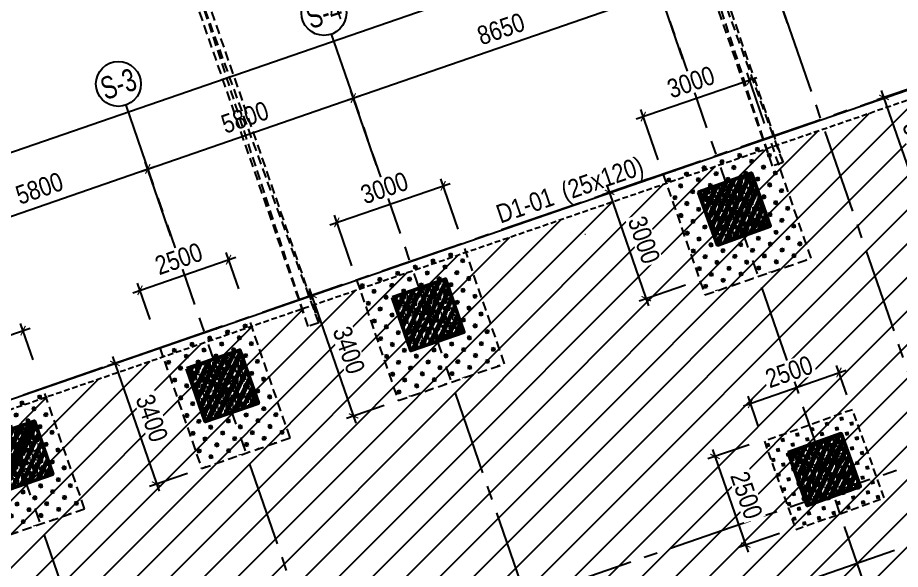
# Model space of a CAD drawing. Header units: millimetres. Extents: x -80883 to 1373228, y -532110 to 182357.
# Drawn here: x 1239723 to 1263269, y -302885 to -288173 of the extents above; entities that cross this region are included whole.
import ezdxf
from ezdxf.enums import TextEntityAlignment as Align

# ---------------------------------------------------------------- set-up
doc = ezdxf.new("R2010")
doc.units = ezdxf.units.MM
doc.header["$LTSCALE"] = 100
doc.header["$PDMODE"] = 32
doc.header["$PDSIZE"] = 2.5
for name, pattern in [('CENTER2', [1.125, 0.75, -0.125, 0.125, -0.125]), ('DASHED', [4.5, 3, -1.5]), ('HIDDEN', [0.375, 0.25, -0.125])]:
    doc.linetypes.add(name, pattern=pattern)
for name, color, linetype, lineweight in [('0-Hatch', 250, 'Continuous', 40), ('ccu12-Tencaukien', 9, 'Continuous', 15), ('KT-Net cot', 2, 'Continuous', 50), ('KT-Net cot vach', 6, 'Continuous', 50)]:
    doc.layers.add(name, color=color, linetype=linetype, lineweight=lineweight)
for name, color, linetype in [('0-khuat', 3, 'HIDDEN'), ('ccu11-Khuat', 9, 'DASHED'), ('ccu11-Manh', 8, 'Continuous'), ('ccu12-Hatch', 250, 'Continuous'), ('ccu12-Text', 31, 'Continuous'), ('ccu12-Thay', 7, 'Continuous'), ('ccu12-Truc', 13, 'CENTER2'), ('KC2-DIM', 251, 'Continuous'), ('KCS_COLUMN', 2, 'Continuous'), ('KT-Dim', 8, 'Continuous'), ('Xref_ST_MBDV Cot vach 30.7.2022|Xref_ST_MBDV Cot vach 30.7.2022|Xref_ST_MBDV Cot vach 30.7.2022|Xref_ST_MBDV Cot vach 30.7.2022|A-GRID-SYM', 50, 'Continuous')]:
    doc.layers.add(name, color=color, linetype=linetype)
doc.styles.add('Arial Narrow', font='ARIALN.TTF')
doc.styles.add('HBA-Text', font='GOTHIC.TTF')
doc.dimstyles.new('ccu12-200', dxfattribs={"dimscale": 200, "dimtxt": 2.5, "dimasz": 1, "dimexe": 1, "dimexo": 2, "dimgap": 1, "dimtad": 1, "dimdec": 0, "dimrnd": 5, "dimdsep": 46, "dimtxsty": 'Arial Narrow', "dimblk": 'ARCHTICK', "dimcen": -1, "dimdle": 1, "dimclrd": 256, "dimclre": 256, "dimclrt": 3, "dimadec": 0, "dimazin": 2, "dimtfac": 0.1, "dimtdec": 0, "dimtmove": 0, "dimatfit": 1, "dimldrblk": 'ARCHTICK', "dimfxl": 1, "dimtvp": 0.8333333333333334, "dimtolj": 1, "dimtzin": 12, "dimarcsym": 0})
pattern_1 = [(49.99999999999999, (550, -550), (286.9040730403014, -25.10085399303804), [30, -330]), (355, (550, -550), (-55.50053344520001, 300.8768534800047), [24, -264]), (100.4514, (573.908672, -552.091736), (231.4037526856086, 275.7758168243814), [25.496076, -280.4568448]), (46.18420000000001, (550, -470), (426.8964194502578, -66.20760573160723), [45, -495]), (96.6356, (585.574698, -475.5173228), (373.8650822194813, 389.6471483601767), [38.2441152, -420.6852]), (351.1842, (550, -470), (373.8647780534509, 389.6474403701299), [36, -396]), (21, (590, -490), (238.7628208473847, -161.0475562661355), [30, -330]), (326.0000000000001, (590, -490), (97.32613276863269, 290.0600180187412), [24, -264]), (71.4514, (609.8968932, -503.4206424), (336.089051432596, 129.012198683981), [25.496076, -280.4568448]), (37.50000000000001, (550, -550), (4.863942126916267, 133.1575415325246), [0, -260.8, 0, -268, 0, -265]), (7.499999999999999, (550, -550), (105.2278149768594, 157.7646847529441), [0, -152.8, 0, -254.8, 0, -101]), (327.5, (460.8, -550), (213.5289744689636, -9.021948693751902), [0, -100, 0, -312, 0, -414]), (317.5, (420.8, -550), (233.2744677369545, 40.04199293292709), [0, -130, 0, -207.2, 0, -294]), (45, (550, -550), (-120.2081528017131, 120.2081528017131), []), (45, (550, -501), (-120.2081528017131, 120.2081528017131), [])]

# ---------------------------------------------------------------- blocks, each defined once
blk = doc.blocks.new('MC3000X3000')
at = {"layer": '0-Hatch', "ltscale": 2}
h = blk.add_hatch(dxfattribs=at)
h.set_pattern_fill('CROSS', color=256, scale=1000, style=0)
h.set_pattern_definition([(360, (0, -4.656612873077393e-10), (250, 250), [125, -375]), (90, (62.5, -62.50000000046566), (-250, 250), [125, -375])])
h.paths.add_polyline_path([(7876789.000000002, 1547059), (7876789.000000002, 1550059), (7873789.000000002, 1550059), (7873789.000000002, 1547059)])
at = {"layer": '0-khuat', "ltscale": 10}
blk.add_lwpolyline([(7873789.000000002, 1547059), (7876789.000000002, 1547059), (7876789.000000002, 1550059), (7873789.000000002, 1550059)], close=True, dxfattribs=at)
blk = doc.blocks.new('MBKC-T1-PN')
at = {"layer": '0-Hatch', "ltscale": 2}
h = blk.add_hatch(dxfattribs=at)
h.set_pattern_fill('CROSS', color=256, scale=1000, angle=109.047137953997, style=0)
h.set_pattern_definition([(109.0471379539969, (4060094.961571727, -6931287.109431718), (-317.8990851971258, 154.7261181275824), [124.9999999999993, -374.9999999999973]), (199.0471379539969, (4060133.64310126, -6931207.634660419), (-154.7261181275824, -317.8990851971258), [124.9999999999993, -374.9999999999972])])
h.paths.add_polyline_path([(27178.74739161716, 9374.480511591712), (24342.99617165653, 8395.442709210562), (25452.57303445367, 5181.591939069738), (28288.32418001979, 6160.629956934019)])
h = blk.add_hatch(dxfattribs=at)
h.set_pattern_fill('CROSS', color=256, scale=1000, angle=109.047137953997, style=0)
h.set_pattern_definition([(109.0471379539969, (4051915.746561347, -6934102.036973443), (-317.8990851971258, 154.7261181275824), [124.9999999999993, -374.9999999999973]), (199.0471379539969, (4051954.42809088, -6934022.562202143), (-154.7261181275824, -317.8990851971258), [124.9999999999993, -374.9999999999973])])
h.paths.add_polyline_path([(18999.53238123632, 6559.552969867596), (16163.78116127569, 5580.515167486446), (17273.35802407283, 2366.664397345623), (20109.10916963895, 3345.702415209904)])
h = blk.add_hatch(dxfattribs=at)
h.set_pattern_fill('CROSS', color=256, scale=1000, angle=109.047137953997, style=0)
h.set_pattern_definition([(109.0471379539969, (4046433.294633726, -6935994.843189207), (-317.8990851971258, 154.7261181275824), [124.9999999999993, -374.9999999999973]), (199.0471379539969, (4046471.976163259, -6935915.368417908), (-154.7261181275824, -317.8990851971258), [124.9999999999993, -374.9999999999973])])
h.paths.add_polyline_path([(13280.78167594061, 4585.121683670324), (10917.29988690768, 3770.28733072622), (12027.219105836, 555.4449379654252), (14390.3451295679, 1371.309752724832)])
h = blk.add_hatch(dxfattribs=at)
h.set_pattern_fill('CROSS', color=256, scale=1000, angle=109.047137953997, style=0)
h.set_pattern_definition([(109.0471379539969, (4040950.842276657, -6937887.649608213), (-317.8990851971258, 154.7261181275824), [124.9999999999993, -374.9999999999974]), (199.0471379539969, (4040989.523806189, -6937808.174836914), (-154.7261181275824, -317.8990851971258), [124.9999999999993, -374.9999999999973])])
h.paths.add_polyline_path([(7797.503926413367, 2694.705985195003), (5434.022137380438, 1879.871632250841), (6544.76674876688, -1337.361481040425), (8907.892772498773, -521.4966662810184)])
at = {"layer": 'ccu12-Hatch', "ltscale": 0.5}
h = blk.add_hatch(dxfattribs=at)
h.set_pattern_fill('ANSI31', color=256, scale=200)
h.set_pattern_definition([(45, (-1232600.871086698, 300749.4537652719), (-449.0128060534577, 449.0128060534577), [])])
edge = h.paths.add_edge_path()
edge.add_arc((39596.5258784194, -12165.34503250691), 24169.46523214078, 82.88137897741478, 110.3519449384467, ccw=False)
edge.add_line((42591.70211395179, 11817.81507882464), (58406.76826363965, 7707.460248947376))
edge.add_arc((57566.76677237987, 4896.279314257787), 2933.997401648627, 22.368302132014207, 73.36346853650582, ccw=False)
edge.add_line((60280.00056402339, 6012.837931064423), (65645.2552123724, -9495.342720050656))
edge.add_arc((69912.35162360128, -7700.789438651875), 4629.096376454211, 202.8094831940485, 267.8461387636046)
edge.add_line((69738.37575314008, -12326.61538209155), (89786.80552536738, -12326.61538209155))
edge.add_line((89786.80552536738, -12326.61538209155), (89786.80552536552, -14486.6249031527))
edge.add_line((89786.80552536552, -14486.6249031527), (90834.7687206131, -14486.62490315287))
edge.add_line((90834.7687206131, -14486.62490315287), (90834.76635349239, -14486.62703115697))
edge.add_line((90834.76635349239, -14486.62703115697), (93582.1413394094, -14486.62703115703))
edge.add_line((93582.1413394094, -14486.62703115703), (93582.14357479545, -14486.50828201312))
edge.add_line((93582.14357479545, -14486.50828201312), (97086.90349016106, -14486.6082508968))
edge.add_line((97086.90349016106, -14486.6082508968), (97086.90349016106, -24426.61538177478))
edge.add_line((97086.90349016106, -24426.61538177478), (89886.80552545143, -24426.6153830188))
edge.add_line((89886.80552545143, -24426.6153830188), (89886.80552545143, -26426.61538159492))
edge.add_line((89886.80552545143, -26426.61538159492), (104609.6535231646, -26426.61538159504))
edge.add_line((104609.6535231646, -26426.61538159504), (105347.4875280627, -29849.06259193434))
edge.add_arc((100503.7394000653, -30535.27201428305), 4892.113990781321, -88.98280526600831, 8.063382661788978, ccw=False)
edge.add_line((100590.5864808073, -35426.61506945355), (55455.55192690738, -35426.61506945355))
edge.add_arc((55461.66778308339, -30567.90211140737), 4858.716807180945, 197.5048071931062, 269.9278795506233, ccw=False)
edge.add_line((50827.94980508671, -32029.33521380113), (46319.23951797537, -19000.21078809898))
edge.add_arc((35342.89111414202, -23363.40948498569), 11811.76223731449, 21.6782725501053, 114.2965891740708)
edge.add_line((30482.82222025329, -12597.84133938845), (15440.22126940242, -17787.66880758357))
edge.add_arc((13548.83679810865, -12297.90464630711), 5806.448636187753, 244.533379235947, 289.01032906862923, ccw=False)
edge.add_arc((51601.22406761372, 27498.46431632899), 60602.85856022522, 217.6298442272399, 228.0027393231647, ccw=False)
edge.add_line((3605.473727127304, -9503.081798993808), (-504.3626536345109, -3435.722267398494))
edge.add_arc((2629.021960851969, -2740.241346217575), 3209.640611350007, 105.4996049737502, 192.5144003469773, ccw=False)
edge.add_line((1771.304140177555, 352.6720043509267), (31190.7288702894, 10495.31749677))
at = {"layer": '0-khuat', "ltscale": 10}
for p, q in [((8907.892772498773, -521.4966662810184), (7797.503926413599, 2694.705985194945)), ((6544.76674876688, -1337.361481040425), (8907.892772498773, -521.4966662810184))]:
    blk.add_line(p, q, dxfattribs=at)
for points, elevation in [([(24342.9961716563, 8395.442709210503), (25452.57303445367, 5181.591939069738), (28288.32418001979, 6160.629956934019), (27178.74739161716, 9374.48051159177)], -0.0001092030034374706), ([(16163.78116127546, 5580.515167486388), (17273.35802407283, 2366.664397345623), (20109.10916963895, 3345.702415209904), (18999.53238123632, 6559.552969867655)], -5.460167590488056e-05), ([(10917.29988690745, 3770.28733072622), (12027.219105836, 555.4449379654252), (14390.3451295679, 1371.309752724832), (13280.78167594038, 4585.121683670382)], -5.460167590488056e-05)]:
    blk.add_lwpolyline(points, dxfattribs=dict(at, elevation=elevation))
at = {"layer": 'ccu11-Khuat', "ltscale": 0.5, "elevation": -0.1248620286703281}
blk.add_lwpolyline([(100590.5864808073, -35426.61506945355), (55455.55192690738, -35426.61506945355, -0.3269618123751123), (50827.94980508671, -32029.33521380113), (46319.23951797537, -19000.21078809898, 0.4276624970093012), (30482.82222025329, -12597.84133938845), (15440.22126940242, -17787.66880758357, -0.1965409036496166), (11052.14983252855, -17540.17514300876, -0.04529122358984782), (3605.473727127304, -9503.081798993808), (-504.3626536345109, -3435.722267398494, -0.3990343803495413), (1771.304140177555, 352.6720043509267), (31190.7288702894, 10495.31749677, -0.1204403028230274), (42591.70211395179, 11817.81507882464), (58406.76826363965, 7707.460248947376, -0.2262547279600852), (60280.00056402339, 6012.837931064423), (65645.2552123724, -9495.342720050656, 0.2916469557633262), (69738.37575314008, -12326.61538209155), (89786.80552536738, -12326.61538209155)], format="xyb", dxfattribs=at)
at = {"layer": 'ccu12-Thay', "ltscale": 0.5, "elevation": -0.1248620286703281}
blk.add_lwpolyline([(100592.7780615496, -35676.61506945355), (55455.39655799186, -35676.61506945355, -0.3267809868965265), (50590.58009542292, -32107.86709642987), (46084.84347490547, -19087.33587578748, 0.427810969143063), (30575.27555690287, -12830.40478876728), (15521.75718290871, -18023.99886239826, -0.1981128104978065), (10911.61054585082, -17750.02456894092, -0.0454709095100691), (3402.789631705265, -9649.635404628643), (-737.5713195712306, -3537.212389550812, -0.4024491153328594), (1696.951964988839, 591.4787324376521), (31106.50964570185, 10730.72245935566)], format="xyb", dxfattribs=at)
at = {"layer": '0-khuat', "linetype": 'HIDDEN', "ltscale": 10, "xscale": 0.8333333333333331, "yscale": 0.8333333333333331, "zscale": 0.8333333333333331, "rotation": 109.6849732125606}
blk.add_blockref('MC3000X3000', (3454336.267836913, -5743991.226587309), dxfattribs=at)
blk = doc.blocks.new('_ARCHTICK')
at = {"color": 0, "linetype": 'ByBlock', "const_width": 0.15}
blk.add_lwpolyline([(-0.5, -0.5), (0.5, 0.5)], dxfattribs=at)
blk = doc.blocks.new('*D1064')
at = {"layer": 'Defpoints', "color": 0, "transparency": 16777216}
for p in [(319555.2034636395, -49078.65396357753), (320302.8164631628, -51244.09075167371), (315242.5389979252, -54359.71304566249)]:
    blk.add_point(p, dxfattribs=at)
at = {"layer": 'KT-Dim', "lineweight": -2, "transparency": 16777216}
for p, q in [((320172.2780894435, -50865.99058903602), (319489.9342767798, -48889.60388225876)), ((313883.701024121, -51036.72956934935), (319744.2535449584, -49013.38477671806)), ((315112.0006242059, -53981.61288302481), (314007.4819185802, -50782.41030117082))]:
    blk.add_line(p, q, dxfattribs=at)
at = {"layer": 'KT-Dim', "lineweight": -2, "transparency": 16777216, "xscale": 200, "yscale": 200, "zscale": 200}
for p, rotation in [((319555.2034636395, -49078.65396357767), 19.04713796363416), ((314072.7511054398, -50971.46038248973), 199.0471379636342)]:
    blk.add_blockref('_ARCHTICK', p, dxfattribs=dict(at, rotation=rotation))
at = {"layer": 'KT-Dim', "color": 3, "transparency": 16777216, "insert": (316665.3963883274, -49594.69742959474), "char_height": 500, "attachment_point": 5, "rotation": 19.047137963634164, "style": 'Arial Narrow'}
blk.add_mtext('\\A1;5800', dxfattribs=at)
blk = doc.blocks.new('*D1065')
at = {"layer": 'Defpoints', "color": 0, "transparency": 16777216}
for p in [(325037.6558218877, -47185.84754464896), (325785.2688217285, -49351.28433366482), (320302.8164631628, -51244.09075167371)]:
    blk.add_point(p, dxfattribs=at)
at = {"layer": 'KT-Dim', "lineweight": -2, "transparency": 16777216}
for p, q in [((325654.7304480092, -48973.18417102714), (324972.3866350281, -46996.79746333019)), ((319366.1533823206, -49143.92315043752), (325226.7059032065, -47120.57835778946)), ((320172.2780894435, -50865.99058903602), (319489.9342767799, -48889.60388225902))]:
    blk.add_line(p, q, dxfattribs=at)
at = {"layer": 'KT-Dim', "lineweight": -2, "transparency": 16777216, "xscale": 200, "yscale": 200, "zscale": 200}
for p, rotation in [((325037.6558218877, -47185.84754464908), 19.04713796363416), ((319555.2034636395, -49078.6539635779), 199.0471379636342)]:
    blk.add_blockref('_ARCHTICK', p, dxfattribs=dict(at, rotation=rotation))
at = {"layer": 'KT-Dim', "color": 3, "transparency": 16777216, "insert": (322147.8487465513, -47701.89101067456), "char_height": 500, "attachment_point": 5, "rotation": 19.047137963634164, "style": 'Arial Narrow'}
blk.add_mtext('\\A1;5800', dxfattribs=at)
blk = doc.blocks.new('*D1066')
at = {"layer": 'Defpoints', "color": 0, "transparency": 16777216}
for p in [(333214.0718389305, -44362.95521297024), (333961.684839245, -46528.39200335834), (325785.2688217285, -49351.28433366482)]:
    blk.add_point(p, dxfattribs=at)
at = {"layer": 'KT-Dim', "lineweight": -2, "transparency": 16777216}
for p, q in [((333831.1464655257, -46150.29184072066), (333148.8026520708, -44173.90513165147)), ((324848.6057405687, -47251.11673150846), (333403.1219202494, -44297.68602611076)), ((325654.7304480092, -48973.18417102714), (324972.3866350279, -46996.79746332993))]:
    blk.add_line(p, q, dxfattribs=at)
at = {"layer": 'KT-Dim', "lineweight": -2, "transparency": 16777216, "xscale": 200, "yscale": 200, "zscale": 200}
for p, rotation in [((333214.0718389304, -44362.95521297038), 19.04713796363416), ((325037.6558218876, -47185.84754464884), 199.0471379636342)]:
    blk.add_blockref('_ARCHTICK', p, dxfattribs=dict(at, rotation=rotation))
at = {"layer": 'KT-Dim', "color": 3, "transparency": 16777216, "insert": (328977.2829341967, -45344.04163537067), "char_height": 500, "attachment_point": 5, "rotation": 19.047137963634164, "style": 'Arial Narrow'}
blk.add_mtext('\\A1;8650', dxfattribs=at)
blk = doc.blocks.new('*D1067')
at = {"layer": 'Defpoints', "color": 0, "transparency": 16777216}
for p in [(336002.5605383844, -43400.23470679068), (336750.1735388605, -45565.67149764695), (333961.684839245, -46528.39200335834)]:
    blk.add_point(p, dxfattribs=at)
at = {"layer": 'KT-Dim', "lineweight": -2, "transparency": 16777216}
for p, q in [((336619.6351651412, -45187.57133500927), (335937.2913515246, -43211.18462547188)), ((333025.0217576114, -44428.22439982976), (336191.6106197031, -43334.96551993118)), ((333831.1464655257, -46150.29184072066), (333148.8026520707, -44173.90513165123))]:
    blk.add_line(p, q, dxfattribs=at)
at = {"layer": 'KT-Dim', "lineweight": -2, "transparency": 16777216, "xscale": 200, "yscale": 200, "zscale": 200}
for p, rotation in [((336002.5605383842, -43400.2347067908), 19.04713796363416), ((333214.0718389303, -44362.95521297015), 199.0471379636342)]:
    blk.add_blockref('_ARCHTICK', p, dxfattribs=dict(at, rotation=rotation))
at = {"layer": 'KT-Dim', "color": 3, "transparency": 16777216, "insert": (334459.7352924449, -43451.23521644156), "char_height": 500, "attachment_point": 5, "rotation": 19.047137963634164, "style": 'Arial Narrow'}
blk.add_mtext('\\A1;2950', dxfattribs=at)
blk = doc.blocks.new('*D1068')
at = {"layer": 'Defpoints', "color": 0, "transparency": 16777216}
for p in [(341485.0128966325, -41507.42828786178), (342232.6258974263, -43672.86507963808), (336750.1735388605, -45565.67149764695)]:
    blk.add_point(p, dxfattribs=at)
at = {"layer": 'KT-Dim', "lineweight": -2, "transparency": 16777216}
for p, q in [((342102.087523707, -43294.7649170004), (341419.7437097728, -41318.37820654301)), ((335813.5104570653, -43465.50389365036), (341674.0629779513, -41442.15910100228)), ((336619.6351651412, -45187.57133500927), (335937.2913515246, -43211.18462547185))]:
    blk.add_line(p, q, dxfattribs=at)
at = {"layer": 'KT-Dim', "lineweight": -2, "transparency": 16777216, "xscale": 200, "yscale": 200, "zscale": 200}
for p, rotation in [((341485.0128966324, -41507.4282878619), 19.04713796363416), ((336002.5605383842, -43400.23470679074), 199.0471379636342)]:
    blk.add_blockref('_ARCHTICK', p, dxfattribs=dict(at, rotation=rotation))
at = {"layer": 'KT-Dim', "color": 3, "transparency": 16777216, "insert": (338595.205821296, -42023.47175388741), "char_height": 500, "attachment_point": 5, "rotation": 19.047137963634164, "style": 'Arial Narrow'}
blk.add_mtext('\\A1;5800', dxfattribs=at)
blk = doc.blocks.new('GRID-SYM-flat-103')
at = {"layer": 'Xref_ST_MBDV Cot vach 30.7.2022|Xref_ST_MBDV Cot vach 30.7.2022|Xref_ST_MBDV Cot vach 30.7.2022|Xref_ST_MBDV Cot vach 30.7.2022|A-GRID-SYM'}
blk.add_circle((7.814746150539778e-20, 1.307624847908942e-17, 4.374695749536969e-07), 900.0000000000003, dxfattribs=at)
at = {"layer": 'Xref_ST_MBDV Cot vach 30.7.2022|Xref_ST_MBDV Cot vach 30.7.2022|Xref_ST_MBDV Cot vach 30.7.2022|Xref_ST_MBDV Cot vach 30.7.2022|A-GRID-SYM', "style": 'HBA-Text'}
blk.add_attdef('GRID', text='', height=900.0000000000003, rotation=19.04713795291325, dxfattribs=at).set_placement((7.814746150539778e-20, 1.307624847908942e-17, 4.374695749536969e-07), align=Align.MIDDLE_CENTER)
blk = doc.blocks.new('*D1073')
at = {"layer": 'Defpoints', "color": 0, "transparency": 16777216}
for p in [(363163.4852022186, -37115.10992757118), (306934.025148161, -51743.49375239977), (308410.2467223766, -56019.1817027683, 4.862310228169464e-05)]:
    blk.add_point(p, dxfattribs=at)
at = {"layer": 'KT-Dim', "lineweight": -2, "transparency": 16777216}
for p, q in [((363032.9430114967, -36737.01108276802), (361621.9925326421, -32650.37255480104)), ((361876.3130504046, -32774.15088184166), (306744.9757257595, -51808.76484776073)), ((308279.7045316547, -55641.08285796513), (306868.7540528001, -51554.44432999818))]:
    blk.add_line(p, q, dxfattribs=at)
at = {"layer": 'KT-Dim', "lineweight": -2, "transparency": 16777216, "xscale": 200, "yscale": 200, "zscale": 200}
for p, rotation in [((361687.263628003, -32839.42197720263), 19.0477163778953), ((306934.025148161, -51743.49375239977), 199.0477163778953)]:
    blk.add_blockref('_ARCHTICK', p, dxfattribs=dict(at, rotation=rotation))
at = {"layer": 'KT-Dim', "color": 3, "transparency": 16777216, "insert": (334162.0591472953, -41861.09962134298), "char_height": 500, "attachment_point": 5, "rotation": 19.047716377895316, "style": 'Arial Narrow'}
blk.add_mtext('\\A1;57925', dxfattribs=at)
blk = doc.blocks.new('*U156')
h = blk.add_hatch()
h.set_pattern_fill('VATLIEU04', color=250, scale=40, style=0, pattern_type=2)
h.set_pattern_definition(pattern_1)
h.paths.add_polyline_path([(-475, 475), (1025, 475), (1025, -1025), (-475, -1025)])
at = {"color": 6, "ltscale": 0.25}
blk.add_lwpolyline([(-475, 475), (1025, 475), (1025, -1025), (-475, -1025)], close=True, dxfattribs=at)
at = {"layer": 'Defpoints', "linetype": 'ByBlock', "ltscale": 30}
for p, q in [((1025, 475), (-475, -1025)), ((-475, 475), (1025, -1025))]:
    blk.add_line(p, q, dxfattribs=at)
blk = doc.blocks.new('*U152')
h = blk.add_hatch()
h.set_pattern_fill('VATLIEU04', color=250, scale=40, style=0, pattern_type=2)
h.set_pattern_definition(pattern_1)
h.paths.add_polyline_path([(-475, 475), (1025, 475), (1025, -1025), (-475, -1025)])
at = {"color": 6, "ltscale": 0.25}
blk.add_lwpolyline([(-475, 475), (1025, 475), (1025, -1025), (-475, -1025)], close=True, dxfattribs=at)
at = {"layer": 'Defpoints', "linetype": 'ByBlock', "ltscale": 30}
for p, q in [((1025, 475), (-475, -1025)), ((-475, 475), (1025, -1025))]:
    blk.add_line(p, q, dxfattribs=at)
blk = doc.blocks.new('*U153')
h = blk.add_hatch()
h.set_pattern_fill('VATLIEU04', color=250, scale=40, style=0, pattern_type=2)
h.set_pattern_definition(pattern_1)
h.paths.add_polyline_path([(-475, 475), (1025, 475), (1025, -1025), (-475, -1025)])
at = {"color": 6, "ltscale": 0.25}
blk.add_lwpolyline([(-475, 475), (1025, 475), (1025, -1025), (-475, -1025)], close=True, dxfattribs=at)
at = {"layer": 'Defpoints', "linetype": 'ByBlock', "ltscale": 30}
for p, q in [((1025, 475), (-475, -1025)), ((-475, 475), (1025, -1025))]:
    blk.add_line(p, q, dxfattribs=at)
blk = doc.blocks.new('*U154')
h = blk.add_hatch()
h.set_pattern_fill('VATLIEU04', color=250, scale=40, style=0, pattern_type=2)
h.set_pattern_definition(pattern_1)
h.paths.add_polyline_path([(-475, 475), (1025, 475), (1025, -1025), (-475, -1025)])
at = {"color": 6, "ltscale": 0.25}
blk.add_lwpolyline([(-475, 475), (1025, 475), (1025, -1025), (-475, -1025)], close=True, dxfattribs=at)
at = {"layer": 'Defpoints', "linetype": 'ByBlock', "ltscale": 30}
for p, q in [((1025, 475), (-475, -1025)), ((-475, 475), (1025, -1025))]:
    blk.add_line(p, q, dxfattribs=at)
blk = doc.blocks.new('*U151')
h = blk.add_hatch()
h.set_pattern_fill('VATLIEU04', color=250, scale=40, style=0, pattern_type=2)
h.set_pattern_definition(pattern_1)
h.paths.add_polyline_path([(-475, 475), (1025, 475), (1025, -1025), (-475, -1025)])
at = {"color": 6, "ltscale": 0.25}
blk.add_lwpolyline([(-475, 475), (1025, 475), (1025, -1025), (-475, -1025)], close=True, dxfattribs=at)
at = {"layer": 'Defpoints', "linetype": 'ByBlock', "ltscale": 30}
for p, q in [((1025, 475), (-475, -1025)), ((-475, 475), (1025, -1025))]:
    blk.add_line(p, q, dxfattribs=at)
blk = doc.blocks.new('MBDV-B1-T1-PN')
at = {"layer": 'KT-Net cot vach'}
for name, p, rotation in [('*U151', (25888.18390325899, 7638.490352074732, -5.460168145715594e-05), 19.6849732125525), ('*U154', (17721.48730440694, 4822.357944610761), 19.04713795399666), ('*U153', (12239.0349454463, 2929.551524406183, -5.460167979304265e-05), 19.04713795399666), ('*U156', (6756.582588377176, 1036.745105400332), 19.04713795399666), ('*U152', (28286.79614176205, 690.9878537511686), 19.6849732125525)]:
    blk.add_blockref(name, p, dxfattribs=dict(at, rotation=rotation))
blk = doc.blocks.new('*U700')
at = {"layer": 'ccu12-Tencaukien', "color": 8, "ltscale": 10000}
blk.add_line((360.6565736538532, -155.3215232637356), (354.4065714950475, -155.3215232637356), dxfattribs=at)
at = {"layer": 'ccu12-Text', "color": 2, "style": 'Arial Narrow', "width": 0.8}
blk.add_attdef('SH', text='', height=300, dxfattribs=at).set_placement((275.6048113084853, 5.864471777974813), align=Align.BOTTOM_RIGHT)
at = {"layer": 'ccu12-Text', "color": 31, "style": 'Arial Narrow', "width": 0.8}
for tag, p in [('(', (507.5315725744504, -75.41116959831947)), (')', (962.8971199221714, -75.41116959831947)), ('KT', (632.605666770517, -75.41116959831947))]:
    blk.add_attdef(tag, text='', height=250, dxfattribs=at).set_placement(p, align=Align.BOTTOM_LEFT)
blk = doc.blocks.new('*D1263')
at = {"layer": 'Defpoints', "color": 0, "ltscale": 0.5, "transparency": 16777216}
for p in [(1239868.037221674, -296518.6428227794), (1240268.648201698, -297678.9985852732), (1237905.522388802, -298494.8640107095)]:
    blk.add_point(p, dxfattribs=at)
at = {"layer": 'KC2-DIM', "lineweight": -2, "ltscale": 0.5, "transparency": 16777216}
for p, q in [((1240138.109733628, -297300.8984552099), (1239802.767987639, -296329.5927577477)), ((1237315.861343746, -297399.7774822506), (1240057.087286706, -296453.3735887445)), ((1237774.983920732, -298116.7638806461), (1237439.642174743, -297145.458183184))]:
    blk.add_line(p, q, dxfattribs=at)
at = {"layer": 'KC2-DIM', "lineweight": -2, "ltscale": 0.5, "transparency": 16777216, "xscale": 200, "yscale": 200, "zscale": 200}
for p, rotation in [((1239868.037221674, -296518.6428227794), 19.0471522611445), ((1237504.911408778, -297334.5082482157), 199.0471522611445)]:
    blk.add_blockref('_ARCHTICK', p, dxfattribs=dict(at, rotation=rotation))
at = {"layer": 'KC2-DIM', "color": 3, "ltscale": 0.5, "transparency": 16777216, "insert": (1238537.893311622, -296496.2158291353), "char_height": 500, "attachment_point": 5, "rotation": 19.0471522611445, "style": 'Arial Narrow', "bg_fill": 3, "box_fill_scale": 1.1, "bg_fill_color": 256, "bg_fill_true_color": 13158600, "bg_fill_transparency": 0}
blk.add_mtext('\\A1;2500', dxfattribs=at)
blk = doc.blocks.new('*D1232')
at = {"layer": 'Defpoints', "color": 0, "ltscale": 0.5, "transparency": 16777216}
for p in [(1245350.489107593, -294625.8350357671), (1245751.100087617, -295786.1907982609), (1243387.974274721, -296602.0562236972)]:
    blk.add_point(p, dxfattribs=at)
at = {"layer": 'KC2-DIM', "lineweight": -2, "ltscale": 0.5, "transparency": 16777216}
for p, q in [((1245620.561619547, -295408.0906681975), (1245285.219873558, -294436.7849707353)), ((1242798.313229665, -295506.9696952383), (1245539.539172625, -294560.5658017321)), ((1243257.435806651, -296223.9560936338), (1242922.094060662, -295252.6503961717))]:
    blk.add_line(p, q, dxfattribs=at)
at = {"layer": 'KC2-DIM', "lineweight": -2, "ltscale": 0.5, "transparency": 16777216, "xscale": 200, "yscale": 200, "zscale": 200}
for p, rotation in [((1245350.489107593, -294625.8350357671), 19.0471522611445), ((1242987.363294697, -295441.7004612034), 199.0471522611445)]:
    blk.add_blockref('_ARCHTICK', p, dxfattribs=dict(at, rotation=rotation))
at = {"layer": 'KC2-DIM', "color": 3, "ltscale": 0.5, "transparency": 16777216, "insert": (1244020.345197541, -294603.4080421229), "char_height": 500, "attachment_point": 5, "rotation": 19.0471522611445, "style": 'Arial Narrow', "bg_fill": 3, "box_fill_scale": 1.1, "bg_fill_color": 256, "bg_fill_true_color": 13158600, "bg_fill_transparency": 0}
blk.add_mtext('\\A1;2500', dxfattribs=at)
blk = doc.blocks.new('*D1233')
at = {"layer": 'Defpoints', "color": 0, "ltscale": 0.5, "transparency": 16777216}
for p in [(1243518.006410201, -296979.2231694508, -0.1248074273445662), (1244628.089721384, -300194.0074593), (1243428.469124828, -300608.2432785408)]:
    blk.add_point(p, dxfattribs=at)
at = {"layer": 'KC2-DIM', "lineweight": -2, "ltscale": 0.5, "transparency": 16777216}
for p, q in [((1243139.912961757, -297109.7809889942), (1242129.339089423, -297458.7378984635)), ((1242253.106903873, -297204.41226447), (1243493.7480346, -300797.2900027626)), ((1244249.99627294, -300324.5652788435), (1243239.422400606, -300673.5221883126))]:
    blk.add_line(p, q, dxfattribs=at)
at = {"layer": 'KC2-DIM', "lineweight": -2, "ltscale": 0.5, "transparency": 16777216, "xscale": 200, "yscale": 200, "zscale": 200}
for p, rotation in [((1242318.385813645, -297393.4589886917), 109.0500847318665), ((1243428.469124828, -300608.2432785408), 289.0500847318665)]:
    blk.add_blockref('_ARCHTICK', p, dxfattribs=dict(at, rotation=rotation))
at = {"layer": 'KC2-DIM', "color": 3, "ltscale": 0.5, "transparency": 16777216, "insert": (1243303.779570471, -298852.2481038513), "char_height": 500, "attachment_point": 5, "rotation": 289.0500847318665, "style": 'Arial Narrow', "bg_fill": 3, "box_fill_scale": 1.1, "bg_fill_color": 256, "bg_fill_true_color": 13158600, "bg_fill_transparency": 0}
blk.add_mtext('\\A1;3400', dxfattribs=at)
blk = doc.blocks.new('*D1256')
at = {"layer": 'Defpoints', "color": 0, "ltscale": 0.5, "transparency": 16777216}
for p in [(1256938.329304621, -292338.1074470709, -5.46016815734518e-05), (1255511.023876942, -292830.8819751971), (1257917.367107039, -295173.8586670195, -5.46016815734518e-05)]:
    blk.add_point(p, dxfattribs=at)
at = {"layer": 'KC2-DIM', "lineweight": -2, "ltscale": 0.5, "transparency": 16777216}
for p, q in [((1256560.229141961, -292468.6458207265), (1255321.973795612, -292896.1511620249)), ((1256555.330866188, -295855.6832764756), (1255445.754690114, -292641.8318938672)), ((1257539.266944379, -295304.3970406752), (1256301.01159803, -295731.9023819735))]:
    blk.add_line(p, q, dxfattribs=at)
at = {"layer": 'KC2-DIM', "lineweight": -2, "ltscale": 0.5, "transparency": 16777216, "xscale": 200, "yscale": 200, "zscale": 200}
for p, rotation in [((1255511.023876942, -292830.8819751971), 109.0471379540029), ((1256490.06167936, -295666.6331951457), 289.0471379540029)]:
    blk.add_blockref('_ARCHTICK', p, dxfattribs=dict(at, rotation=rotation))
at = {"layer": 'KC2-DIM', "color": 3, "ltscale": 0.5, "transparency": 16777216, "insert": (1256430.902521615, -294100.176689031), "char_height": 500, "attachment_point": 5, "rotation": 289.0471379540029, "style": 'Arial Narrow', "bg_fill": 3, "box_fill_scale": 1.1, "bg_fill_color": 256, "bg_fill_true_color": 13158600, "bg_fill_transparency": 0}
blk.add_mtext('\\A1;3000', dxfattribs=at)
blk = doc.blocks.new('*D1234')
at = {"layer": 'Defpoints', "color": 0, "ltscale": 0.5, "transparency": 16777216}
for p in [(1264262.29080749, -289808.0412940348, -5.46016815734518e-05), (1262834.985379812, -290300.8158221609), (1265241.328609908, -292643.7925139835, -5.46016815734518e-05)]:
    blk.add_point(p, dxfattribs=at)
at = {"layer": 'KC2-DIM', "lineweight": -2, "ltscale": 0.5, "transparency": 16777216}
for p, q in [((1263884.19064483, -289938.5796676905), (1262645.935298482, -290366.0850089887)), ((1263879.292369057, -293325.6171234395), (1262769.716192984, -290111.765740831)), ((1264863.228447248, -292774.3308876391), (1263624.9731009, -293201.8362289374))]:
    blk.add_line(p, q, dxfattribs=at)
at = {"layer": 'KC2-DIM', "lineweight": -2, "ltscale": 0.5, "transparency": 16777216, "xscale": 200, "yscale": 200, "zscale": 200}
for p, rotation in [((1262834.985379812, -290300.8158221609), 109.0471379540029), ((1263814.02318223, -293136.5670421096), 289.0471379540029)]:
    blk.add_blockref('_ARCHTICK', p, dxfattribs=dict(at, rotation=rotation))
at = {"layer": 'KC2-DIM', "color": 3, "ltscale": 0.5, "transparency": 16777216, "insert": (1263754.864024485, -291570.1105359949), "char_height": 500, "attachment_point": 5, "rotation": 289.0471379540029, "style": 'Arial Narrow', "bg_fill": 3, "box_fill_scale": 1.1, "bg_fill_color": 256, "bg_fill_true_color": 13158600, "bg_fill_transparency": 0}
blk.add_mtext('\\A1;3000', dxfattribs=at)
blk = doc.blocks.new('*D1216')
at = {"layer": 'Defpoints', "color": 0, "ltscale": 0.5, "transparency": 16777216}
for p in [(1261631.191957085, -297635.056674236), (1261970.832776697, -298608.2058146608, -5.460168692449779e-05), (1259610.447410427, -299432.0088548099)]:
    blk.add_point(p, dxfattribs=at)
at = {"layer": 'KC2-DIM', "lineweight": -2, "ltscale": 0.5, "transparency": 16777216}
for p, q in [((1259081.976826907, -298524.7635857618), (1261820.021720993, -297569.1528028593)), ((1261839.025033944, -298230.5462868447), (1261565.288085708, -297446.226910328)), ((1259478.639667674, -299054.3493269937), (1259204.902719438, -298270.029950477))]:
    blk.add_line(p, q, dxfattribs=at)
at = {"layer": 'KC2-DIM', "lineweight": -2, "ltscale": 0.5, "transparency": 16777216, "xscale": 200, "yscale": 200, "zscale": 200}
for p, rotation in [((1261631.191957085, -297635.056674236), 19.2396050158715), ((1259270.806590815, -298458.8597143851), 199.2396050158715)]:
    blk.add_blockref('_ARCHTICK', p, dxfattribs=dict(at, rotation=rotation))
at = {"layer": 'KC2-DIM', "color": 3, "ltscale": 0.5, "transparency": 16777216, "insert": (1260300.973561295, -297617.0999885792), "char_height": 500, "attachment_point": 5, "rotation": 19.239605015871508, "style": 'Arial Narrow', "bg_fill": 3, "box_fill_scale": 1.1, "bg_fill_color": 256, "bg_fill_true_color": 13158600, "bg_fill_transparency": 0}
blk.add_mtext('\\A1;2500', dxfattribs=at)
blk = doc.blocks.new('*D1217')
at = {"layer": 'Defpoints', "color": 0, "ltscale": 0.5, "transparency": 16777216}
for p in [(1259610.447410427, -299432.0088548098, 0.0037426825899861), (1260426.312245775, -301795.1348714333, 0.0037426825899861), (1259142.281174041, -302238.4441962652)]:
    blk.add_point(p, dxfattribs=at)
at = {"layer": 'KC2-DIM', "lineweight": -2, "ltscale": 0.5, "transparency": 16777216}
for p, q in [((1259232.347247767, -299562.5472284655), (1258137.366257363, -299940.5873664696)), ((1258261.147151865, -299686.2680983118), (1259207.550360869, -302427.4942775951)), ((1260048.212083115, -301925.673245089), (1258953.231092711, -302303.713383093))]:
    blk.add_line(p, q, dxfattribs=at)
at = {"layer": 'KC2-DIM', "lineweight": -2, "ltscale": 0.5, "transparency": 16777216, "xscale": 200, "yscale": 200, "zscale": 200}
for p, rotation in [((1258326.416338693, -299875.3181796417), 109.0471379540041), ((1259142.281174041, -302238.4441962652), 289.0471379540041)]:
    blk.add_blockref('_ARCHTICK', p, dxfattribs=dict(at, rotation=rotation))
at = {"layer": 'KC2-DIM', "color": 3, "ltscale": 0.5, "transparency": 16777216, "insert": (1259164.708499831, -300908.3002918136), "char_height": 500, "attachment_point": 5, "rotation": 289.04713795400414, "style": 'Arial Narrow', "bg_fill": 3, "box_fill_scale": 1.1, "bg_fill_color": 256, "bg_fill_true_color": 13158600, "bg_fill_transparency": 0}
blk.add_mtext('\\A1;2500', dxfattribs=at)
blk = doc.blocks.new('*D1279')
at = {"layer": 'Defpoints', "color": 0, "ltscale": 0.5, "transparency": 16777216}
for p in [(1248765.100097755, -295170.2343252912, -0.1248620286703281), (1247574.402363223, -295581.3208228649), (1249874.229549219, -298382.7891840758)]:
    blk.add_point(p, dxfattribs=at)
at = {"layer": 'KC2-DIM', "lineweight": -2, "ltscale": 0.5, "transparency": 16777216}
for p, q in [((1248386.999967691, -295300.772793361), (1247385.352298191, -295646.5900568998)), ((1248748.801048722, -298982.9257466812), (1247509.133129188, -295392.2707578331)), ((1249496.129419155, -298513.3276521456), (1248494.481749656, -298859.1449156843))]:
    blk.add_line(p, q, dxfattribs=at)
at = {"layer": 'KC2-DIM', "lineweight": -2, "ltscale": 0.5, "transparency": 16777216, "xscale": 200, "yscale": 200, "zscale": 200}
for p, rotation in [((1247574.402363223, -295581.3208228649), 109.0471522611391), ((1248683.531814687, -298793.8756816494), 289.0471522611391)]:
    blk.add_blockref('_ARCHTICK', p, dxfattribs=dict(at, rotation=rotation))
at = {"layer": 'KC2-DIM', "color": 3, "ltscale": 0.5, "transparency": 16777216, "insert": (1248559.326795318, -297039.0172486533), "char_height": 500, "attachment_point": 5, "rotation": 289.0471522611391, "style": 'Arial Narrow', "bg_fill": 3, "box_fill_scale": 1.1, "bg_fill_color": 256, "bg_fill_true_color": 13158600, "bg_fill_transparency": 0}
blk.add_mtext('\\A1;3400', dxfattribs=at)
blk = doc.blocks.new('*D1280')
at = {"layer": 'Defpoints', "color": 0, "ltscale": 0.5, "transparency": 16777216}
for p in [(1251072.539450557, -292656.5131655727), (1251601.278244594, -294192.4331017581, -0.1248620286703281), (1248764.652686422, -295168.9384139349)]:
    blk.add_point(p, dxfattribs=at)
at = {"layer": 'KC2-DIM', "lineweight": -2, "ltscale": 0.5, "transparency": 16777216}
for p, q in [((1248046.805597293, -293698.1188059197), (1251261.647745648, -292591.4128374025)), ((1251471.077588254, -293814.2165115766), (1251007.439122387, -292467.4048704819)), ((1248634.452030081, -294790.7218237534), (1248170.813564214, -293443.9101826587))]:
    blk.add_line(p, q, dxfattribs=at)
at = {"layer": 'KC2-DIM', "lineweight": -2, "ltscale": 0.5, "transparency": 16777216, "xscale": 200, "yscale": 200, "zscale": 200}
for p, rotation in [((1251072.539450557, -292656.5131655727), 18.99596951040509), ((1248235.913892384, -293633.0184777495), 198.9959695104051)]:
    blk.add_blockref('_ARCHTICK', p, dxfattribs=dict(at, rotation=rotation))
at = {"layer": 'KC2-DIM', "color": 3, "ltscale": 0.5, "transparency": 16777216, "insert": (1249506.030170662, -292714.2735585017), "char_height": 500, "attachment_point": 5, "rotation": 18.99596951040509, "style": 'Arial Narrow', "bg_fill": 3, "box_fill_scale": 1.1, "bg_fill_color": 256, "bg_fill_true_color": 13158600, "bg_fill_transparency": 0}
blk.add_mtext('\\A1;3000', dxfattribs=at)
blk = doc.blocks.new('*D1281')
at = {"layer": 'Defpoints', "color": 0, "ltscale": 0.5, "transparency": 16777216}
for p in [(1259248.956718429, -289833.6204035875), (1259777.695512467, -291369.5403397731, -0.1248620286703281), (1256941.069954294, -292346.0456519499)]:
    blk.add_point(p, dxfattribs=at)
at = {"layer": 'KC2-DIM', "lineweight": -2, "ltscale": 0.5, "transparency": 16777216}
for p, q in [((1256223.222865166, -290875.2260439345), (1259438.06501352, -289768.5200754174)), ((1259647.494856126, -290991.3237495915), (1259183.856390259, -289644.5121084968)), ((1256810.869297954, -291967.8290617683), (1256347.230832086, -290621.0174206737))]:
    blk.add_line(p, q, dxfattribs=at)
at = {"layer": 'KC2-DIM', "lineweight": -2, "ltscale": 0.5, "transparency": 16777216, "xscale": 200, "yscale": 200, "zscale": 200}
for p, rotation in [((1259248.956718429, -289833.6204035875), 18.99596951040509), ((1256412.331160257, -290810.1257157644), 198.9959695104051)]:
    blk.add_blockref('_ARCHTICK', p, dxfattribs=dict(at, rotation=rotation))
at = {"layer": 'KC2-DIM', "color": 3, "ltscale": 0.5, "transparency": 16777216, "insert": (1257682.447438534, -289891.3807965164), "char_height": 500, "attachment_point": 5, "rotation": 18.99596951040509, "style": 'Arial Narrow', "bg_fill": 3, "box_fill_scale": 1.1, "bg_fill_color": 256, "bg_fill_true_color": 13158600, "bg_fill_transparency": 0}
blk.add_mtext('\\A1;3000', dxfattribs=at)
blk = doc.blocks.new('VACH-NN-PN-T1')
at = {"layer": 'KCS_COLUMN', "linetype": 'HIDDEN', "ltscale": 10}
for p, q in [((28861.20638333028, -3312.627160112897), (22976.8363833304, 14650.50283988711)), ((29144.77638333035, -3214.727160112932), (22693.26638333034, 14552.60283988708)), ((16478.42638333025, -7587.757160112902), (10594.05638333037, 10375.3728398871)), ((16761.99638333032, -7489.857160112879), (10310.48638333031, 10277.47283988708))]:
    blk.add_line(p, q, dxfattribs=at)
for points in [[(29144.77726576407, -3214.725349920336), (28861.20214374922, -3312.629130104324), (22693.26399283903, 14552.60355706571), (22976.83911485388, 14650.50733724993)], [(16761.99692917196, -7489.857087068725), (16478.42180715711, -7587.760867252713), (10310.48365624668, 10277.47181991732), (10594.05877826177, 10375.37560010154)]]:
    blk.add_lwpolyline(points, close=True, dxfattribs=at)
blk = doc.blocks.new('Grid-ST-flat-3')
at = {"layer": 'ccu12-Truc', "ltscale": 30}
for p, q in [((369404.6687134802, -36752.13820029161), (304555.4537775333, -59141.20830987487)), ((335415.1609209012, -41698.85077767866), (354504.452659484, -96990.36475386203)), ((332626.6722212732, -42661.57128335355), (351715.9639600301, -97953.08526004129)), ((324450.2562037199, -45484.46361355274), (343539.5479429879, -100775.9775917197)), ((318967.803845129, -47377.27003148972), (338057.0955847397, -102668.7840106485)), ((313485.3514865385, -49270.07644942671), (332574.6432264913, -104561.5904295773)), ((348389.8671523775, -54057.70604856691), (307655.7401533651, -68121.08717252291)), ((349042.5590209737, -55948.20686175593), (308308.4320219612, -70011.58798571193))]:
    blk.add_line(p, q, dxfattribs=at)
at = {"layer": 'KT-Dim'}
ref = blk.add_blockref('GRID-SYM-flat-103', (324254.4429164901, -44917.31534318405, -2.916463833074756e-07), dxfattribs=dict(at, xscale=0.6666666666666666, yscale=0.6666666666666666, zscale=0.6666666666666666))
ref.add_attrib('GRID', 'S-4', dxfattribs={"layer": 'Xref_ST_MBDV Cot vach 30.7.2022|Xref_ST_MBDV Cot vach 30.7.2022|Xref_ST_MBDV Cot vach 30.7.2022|Xref_ST_MBDV Cot vach 30.7.2022|A-GRID-SYM', "height": 600, "rotation": 19, "style": 'HBA-Text', "width": 0.75}).set_placement((324254.4429164901, -44917.31534318405, -2.916463833074756e-07), align=Align.MIDDLE_CENTER)
ref = blk.add_blockref('GRID-SYM-flat-103', (318771.9905590694, -46810.12176409934, -2.916463833074756e-07), dxfattribs=dict(at, xscale=0.6666666666666666, yscale=0.6666666666666666, zscale=0.6666666666666666))
ref.add_attrib('GRID', 'S-3', dxfattribs={"layer": 'Xref_ST_MBDV Cot vach 30.7.2022|Xref_ST_MBDV Cot vach 30.7.2022|Xref_ST_MBDV Cot vach 30.7.2022|Xref_ST_MBDV Cot vach 30.7.2022|A-GRID-SYM', "height": 600, "rotation": 19, "style": 'HBA-Text', "width": 0.75}).set_placement((318771.9905590694, -46810.12176409934, -2.916463833074756e-07), align=Align.MIDDLE_CENTER)
dim = blk.add_aligned_dim(p1=(363163.4852022186, -37115.1099275712), p2=(308410.2467223767, -56019.18170276831, 4.862310228169464e-05), distance=-4523.3546826560605, dimstyle='ccu12-200', dxfattribs=at)
dim.commit()
dim.dimension.update_dxf_attribs({"geometry": '*D1073', "text_midpoint": (334162.0591472953, -41861.09962134298)})
for base, p1, p2, picture, middle in [((341485.0128966325, -41507.42828786178), (336750.1735388604, -45565.67149764695), (342232.6258974262, -43672.86507963808), '*D1068', (338595.205821296, -42023.47175388732)), ((336002.5605383844, -43400.23470679068), (333961.6848392449, -46528.39200335834), (336750.1735388604, -45565.67149764695), '*D1067', (334459.735292445, -43451.23521644148)), ((333214.0718389305, -44362.95521297024), (325785.2688217284, -49351.28433366481), (333961.6848392449, -46528.39200335834), '*D1066', (328977.2829341967, -45344.04163537061)), ((325037.6558218877, -47185.84754464896), (320302.8164631627, -51244.09075167368), (325785.2688217284, -49351.28433366481), '*D1065', (322147.8487465513, -47701.89101067449)), ((319555.2034636395, -49078.65396357753), (315242.5389979251, -54359.7130456625), (320302.8164631627, -51244.09075167368), '*D1064', (316665.3963883273, -49594.6974295947))]:
    dim = blk.add_linear_dim(base=base, p1=p1, p2=p2, angle=19.04713796308996, dimstyle='ccu12-200', dxfattribs=at)
    dim.commit()
    dim.dimension.update_dxf_attribs({"geometry": picture, "text_midpoint": middle})

msp = doc.modelspace()

# ---------------------------------------------------------------- block references
for name, p in [('MBKC-T1-PN', (1232600.871086698, -300749.4537652719)), ('Grid-ST-flat-3', (923638.2882514866, -243129.7985158589))]:
    msp.add_blockref(name, p)
at = {"layer": 'ccu11-Manh'}
msp.add_blockref('MBDV-B1-T1-PN', (1232600.871086698, -300749.4537652719), dxfattribs=at)
at = {"layer": 'ccu12-Tencaukien', "extrusion": (4.376655619254604e-07, -9.80437330037572e-07, 0.9999999999994236)}
ref = msp.add_blockref('*U700', (1254352.504603434, -293466.0498235186, -0.08206931429375885), dxfattribs=dict(at, xscale=1.815893337873054, yscale=1.815893337873054, zscale=1.815893337873054, rotation=339.469833737933))
ref.add_attrib('KT', '(25x120)', dxfattribs={"color": 31, "extrusion": (4.376655619254604e-07, -9.80437330037572e-07, 0.9999999999994236), "height": 499.9999999999999, "rotation": 19.02100700350106, "style": 'Arial Narrow'}).set_placement((1254378.684363371, -293209.0898645588, 0.8364984095212534), align=Align.BOTTOM_LEFT)
ref.add_attrib('SH', 'D1-01', dxfattribs={"color": 2, "extrusion": (4.376655619254604e-07, -9.80437330037572e-07, 0.9999999999994236), "height": 499.9999999999999, "rotation": 19.02100700350106, "style": 'Arial Narrow'}).set_placement((1254123.64761765, -293300.4890246797, 0.8367094916920677), align=Align.BOTTOM_RIGHT)

# ---------------------------------------------------------------- next in the draw order: dimensions: what is measured, and where the dimension line sits
at = {"layer": 'KC2-DIM', "ltscale": 0.5}
for p1, p2, distance, picture, middle in [((1265241.328609908, -292643.7925139835, -0.0001092033614830401), (1264262.29080749, -289808.0412940347, -0.0001092033614830401), 1509.975999626785, '*D1234', (1263754.864024485, -291570.1105359949, -5.460167990958831e-05)), ((1257917.367107038, -295173.8586670195), (1256938.329304621, -292338.1074470707), 1509.9759996279424, '*D1256', (1256430.902521615, -294100.176689031, 5.46016815734518e-05)), ((1243387.974274721, -296602.0562236972, -5.460167979522195e-05), (1245751.100087617, -295786.1907982609, -5.460167979522195e-05), 1227.5645208576316, '*D1232', (1244020.345197541, -294603.4080421229, -5.460132576180826e-05)), ((1249874.229549219, -298382.7891840757), (1248765.100097755, -295170.2343252912, -0.1248620286703281), 1259.663924825557, '*D1279', (1248559.326795318, -297039.0172486533)), ((1237905.522388802, -298494.8640107096), (1240268.648201698, -297678.9985852732), 1227.5645208575554, '*D1263', (1238537.893311622, -296496.2158291353)), ((1243518.006410201, -296979.2231694509, -0.1248620286703281), (1244628.089721384, -300194.0074592999, -5.460167979522195e-05), -1269.1260337821257, '*D1233', (1243303.779570471, -298852.2481038513, -5.460132576180826e-05)), ((1259610.447410427, -299432.0088548099), (1261970.832776697, -298608.2058146607, -5.460168692449779e-05), 1030.7158366184017, '*D1216', (1260300.973561295, -297617.0999885792))]:
    dim = msp.add_aligned_dim(p1=p1, p2=p2, distance=distance, dimstyle='ccu12-200', override={"dimfxl": 150, "dimtfill": 1}, dxfattribs=at)
    dim.commit()
    dim.dimension.update_dxf_attribs({"geometry": picture, "text_midpoint": middle})

# ---------------------------------------------------------------- next in the draw order: dimensions: what is measured, and where the dimension line sits
for p1, p2, distance, picture, middle in [((1256941.069954294, -292346.0456519498, 0.1248620286703281), (1259777.695512467, -291369.540339773), 1624.3813476806524, '*D1281', (1257682.447438534, -289891.3807965164, 0.1248620286703281)), ((1248764.652686422, -295168.938413935), (1251601.278244594, -294192.4331017581, -0.1248620286703281), 1624.3813476802945, '*D1280', (1249506.030170662, -292714.2735585017)), ((1259610.447410427, -299432.0088548099), (1260426.312245775, -301795.1348714332), -1358.403088431835, '*D1217', (1259164.708499831, -300908.3002918136, -0.003742682595337146))]:
    dim = msp.add_aligned_dim(p1=p1, p2=p2, distance=distance, dimstyle='ccu12-200', override={"dimfxl": 150, "dimtfill": 1}, dxfattribs=at)
    dim.commit()
    dim.dimension.update_dxf_attribs({"geometry": picture, "text_midpoint": middle})

# ---------------------------------------------------------------- next in the draw order: block references
at = {"layer": 'KT-Net cot'}
msp.add_blockref('VACH-NN-PN-T1', (1230994.958588628, -288820.4269154225), dxfattribs=at)

doc.saveas('drawing.dxf')
